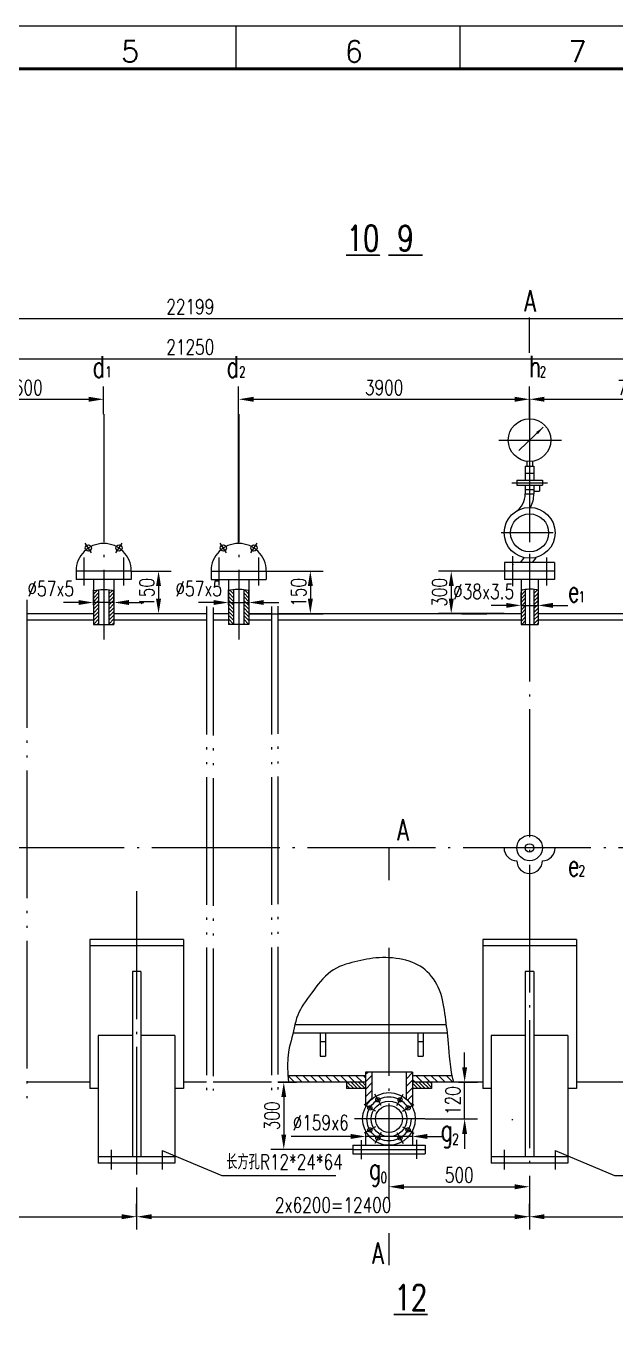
# Model space of a CAD drawing. Extents: x 3651 to 4491, y 6105 to 6699.
# Drawn here: x 3864.6 to 4002.9, y 6390.3 to 6698.9 of the extents above; entities that cross this region are included whole.
import ezdxf
from ezdxf.enums import TextEntityAlignment as Align

# ---------------------------------------------------------------- set-up
doc = ezdxf.new("R2010")
doc.units = 0
doc.header["$MEASUREMENT"] = 0
doc.header["$PDMODE"] = 66
doc.linetypes.add('DASHDOT-M', pattern=[36.5, 30, -3, 0.5, -3])
doc.linetypes.add('DIVIDE-M', pattern=[40, 30, -3, 0.5, -3, 0.5, -3])
doc.layers.get('0').update_dxf_attribs({"linetype": 'CONTINUOUS'})
doc.layers.get('DEFPOINTS').update_dxf_attribs({"linetype": 'CONTINUOUS'})
for name, color, linetype in [('CEN', 1, 'DASHDOT-M'), ('DIM', 5, 'CONTINUOUS'), ('DIV', 6, 'DIVIDE-M'), ('TK', 5, 'CONTINUOUS')]:
    doc.layers.add(name, color=color, linetype=linetype)
doc.styles.add('HZTXT', font='txt', dxfattribs={"width": 0.75, "bigfont": 'HZTXT'})
doc.dimstyles.get("Standard").update_dxf_attribs({"dimtxt": 3.5, "dimasz": 3.5, "dimexe": 3, "dimexo": 0.063, "dimgap": 1, "dimtad": 1, "dimdec": 3, "dimzin": 0, "dimtxsty": 'HZTXT', "dimblk1": 'DOT', "dimblk2": 'DOT', "dimcen": 0.09, "dimclrd": 5, "dimclre": 5, "dimclrt": 1, "dimazin": 3, "dimtfac": 0.857143, "dimtdec": 3, "dimtix": 1, "dimtmove": 0, "dimatfit": 3, "dimtolj": 1, "dimtzin": 0})

# ---------------------------------------------------------------- blocks, each defined once
blk = doc.blocks.new('*D60')
at = {"color": 5, "linetype": 'BYBLOCK'}
for p, q in [((3710.37, 6539.8), (3710.37, 6633.34)), ((4095.78, 6539.8), (4095.78, 6633.34)), ((3713.87, 6630.34), (4092.28, 6630.34))]:
    blk.add_line(p, q, dxfattribs=at)
for points in [[(3713.87, 6630.92), (3713.87, 6629.76), (3710.37, 6630.34)], [(4092.28, 6630.92), (4092.28, 6629.76), (4095.78, 6630.34)]]:
    blk.add_solid(points, dxfattribs=at)
at = {"layer": 'DEFPOINTS', "color": 0, "linetype": 'BYBLOCK'}
for p in [(4095.78, 6630.34), (3710.37, 6539.74), (4095.78, 6539.74)]:
    blk.add_point(p, dxfattribs=at)
at = {"color": 1, "linetype": 'BYBLOCK', "insert": (3903.07, 6633.09), "char_height": 3.5, "attachment_point": 5, "style": 'HZTXT'}
blk.add_mtext('\\A1;22199', dxfattribs=at)
blk = doc.blocks.new('_DOT')
at = {"color": 0, "linetype": 'BYBLOCK'}
blk.add_line((-0.5, 0), (-1, 0), dxfattribs=at)
at = {"color": 0, "linetype": 'BYBLOCK', "const_width": 0.5}
blk.add_lwpolyline([(-0.25, 0, 1), (0.25, 0, 1)], format="xyb", close=True, dxfattribs=at)
blk = doc.blocks.new('*D77')
at = {"color": 5, "linetype": 'BYBLOCK'}
for p, q in [((3976.76, 6571.04), (3961.31, 6571.04)), ((3964.31, 6567.54), (3964.31, 6564.54)), ((3976.76, 6561.04), (3961.31, 6561.04))]:
    blk.add_line(p, q, dxfattribs=at)
for points in [[(3963.73, 6567.54), (3964.9, 6567.54), (3964.31, 6571.04)], [(3963.73, 6564.54), (3964.9, 6564.54), (3964.31, 6561.04)]]:
    blk.add_solid(points, dxfattribs=at)
at = {"layer": 'DEFPOINTS', "color": 0, "linetype": 'BYBLOCK'}
for p in [(3976.82, 6571.04), (3964.31, 6561.04), (3976.82, 6561.04)]:
    blk.add_point(p, dxfattribs=at)
at = {"color": 1, "linetype": 'BYBLOCK', "insert": (3961.56, 6566.04), "char_height": 3.5, "attachment_point": 5, "rotation": 90, "style": 'HZTXT'}
blk.add_mtext('\\A1;300', dxfattribs=at)
blk = doc.blocks.new('*D76')
at = {"color": 5, "linetype": 'BYBLOCK'}
for p, q in [((3980.7, 6563.05), (3980.7, 6565.98)), ((3984.7, 6563.05), (3984.7, 6565.98)), ((3977.2, 6562.98), (3973.7, 6562.98)), ((3980.7, 6562.98), (3984.7, 6562.98)), ((3980.7, 6562.98), (3984.7, 6562.98)), ((3988.2, 6562.98), (3991.7, 6562.98))]:
    blk.add_line(p, q, dxfattribs=at)
for points in [[(3977.2, 6563.57), (3977.2, 6562.4), (3980.7, 6562.98)], [(3988.2, 6563.57), (3988.2, 6562.4), (3984.7, 6562.98)]]:
    blk.add_solid(points, dxfattribs=at)
at = {"layer": 'DEFPOINTS', "color": 0, "linetype": 'BYBLOCK'}
for p in [(3980.7, 6562.98), (3984.7, 6562.98), (3984.7, 6562.98)]:
    blk.add_point(p, dxfattribs=at)
at = {"color": 1, "linetype": 'BYBLOCK', "insert": (3971.9, 6566.23), "char_height": 3.5, "attachment_point": 5, "style": 'HZTXT'}
blk.add_mtext('\\A1;∅38x3.5', dxfattribs=at)
blk = doc.blocks.new('*D38')
at = {"color": 5, "linetype": 'BYBLOCK'}
for p, q in [((3811.06, 6162.04), (3820.39, 6162.04)), ((3817.39, 6158.54), (3817.39, 6155.53)), ((3817.32, 6152.03), (3814.39, 6152.03))]:
    blk.add_line(p, q, dxfattribs=at)
for points in [[(3816.8, 6158.54), (3817.97, 6158.54), (3817.39, 6162.04)], [(3816.8, 6155.53), (3817.97, 6155.53), (3817.39, 6152.03)]]:
    blk.add_solid(points, dxfattribs=at)
at = {"layer": 'DEFPOINTS', "color": 0, "linetype": 'BYBLOCK'}
for p in [(3811, 6162.04), (3817.39, 6152.03), (3817.39, 6152.03)]:
    blk.add_point(p, dxfattribs=at)
at = {"color": 1, "linetype": 'BYBLOCK', "insert": (3814.64, 6157.04), "char_height": 3.5, "attachment_point": 5, "rotation": 90, "style": 'HZTXT'}
blk.add_mtext('\\A1;150', dxfattribs=at)
blk = doc.blocks.new('*D36')
at = {"color": 5, "linetype": 'BYBLOCK'}
for p, q in [((3842.74, 6162.04), (3856.01, 6162.04)), ((3853.01, 6158.54), (3853.01, 6155.53)), ((3838.66, 6152.03), (3856.01, 6152.03))]:
    blk.add_line(p, q, dxfattribs=at)
for points in [[(3852.43, 6158.54), (3853.6, 6158.54), (3853.01, 6162.04)], [(3852.43, 6155.53), (3853.6, 6155.53), (3853.01, 6152.03)]]:
    blk.add_solid(points, dxfattribs=at)
at = {"layer": 'DEFPOINTS', "color": 0, "linetype": 'BYBLOCK'}
for p in [(3842.68, 6162.04), (3838.59, 6152.03), (3853.01, 6152.03)]:
    blk.add_point(p, dxfattribs=at)
at = {"color": 1, "linetype": 'BYBLOCK', "insert": (3850.26, 6157.04), "char_height": 3.5, "attachment_point": 5, "rotation": 90, "style": 'HZTXT'}
blk.add_mtext('\\A1;150', dxfattribs=at)
blk = doc.blocks.new('*D31')
at = {"color": 5, "linetype": 'BYBLOCK'}
for p, q in [((3734.62, 6017.19), (3734.62, 6007.45)), ((3812.25, 6010.52), (3812.25, 6013.45)), ((3738.12, 6010.45), (3808.75, 6010.45))]:
    blk.add_line(p, q, dxfattribs=at)
for points in [[(3738.12, 6011.04), (3738.12, 6009.87), (3734.62, 6010.45)], [(3808.75, 6011.04), (3808.75, 6009.87), (3812.25, 6010.45)]]:
    blk.add_solid(points, dxfattribs=at)
at = {"layer": 'DEFPOINTS', "color": 0, "linetype": 'BYBLOCK'}
for p in [(3734.62, 6017.25), (3812.25, 6010.45), (3812.25, 6010.45)]:
    blk.add_point(p, dxfattribs=at)
at = {"color": 1, "linetype": 'BYBLOCK', "insert": (3773.43, 6013.2), "char_height": 3.5, "attachment_point": 5, "style": 'HZTXT'}
blk.add_mtext('\\A1;6200', dxfattribs=at)
blk = doc.blocks.new('*D47')
at = {"color": 5, "linetype": 'BYBLOCK'}
for p, q in [((3969.46, 6041.97), (3969.46, 6007.45)), ((3904.46, 6010.52), (3904.46, 6013.45)), ((3907.96, 6010.45), (3965.96, 6010.45))]:
    blk.add_line(p, q, dxfattribs=at)
for points in [[(3907.96, 6011.04), (3907.96, 6009.87), (3904.46, 6010.45)], [(3965.96, 6011.04), (3965.96, 6009.87), (3969.46, 6010.45)]]:
    blk.add_solid(points, dxfattribs=at)
at = {"layer": 'DEFPOINTS', "color": 0, "linetype": 'BYBLOCK'}
for p in [(3969.46, 6042.03), (3904.46, 6010.45), (3969.46, 6010.45)]:
    blk.add_point(p, dxfattribs=at)
at = {"color": 1, "linetype": 'BYBLOCK', "insert": (3936.96, 6013.2), "char_height": 3.5, "attachment_point": 5, "style": 'HZTXT'}
blk.add_mtext('\\A1;1200', dxfattribs=at)
blk = doc.blocks.new('*D30')
at = {"color": 5, "linetype": 'BYBLOCK'}
for p, q in [((3812.25, 6017.19), (3812.25, 6007.45)), ((3904.46, 6017.42), (3904.46, 6007.45)), ((3815.75, 6010.45), (3900.96, 6010.45))]:
    blk.add_line(p, q, dxfattribs=at)
for points in [[(3815.75, 6011.04), (3815.75, 6009.87), (3812.25, 6010.45)], [(3900.96, 6011.04), (3900.96, 6009.87), (3904.46, 6010.45)]]:
    blk.add_solid(points, dxfattribs=at)
at = {"layer": 'DEFPOINTS', "color": 0, "linetype": 'BYBLOCK'}
for p in [(3812.25, 6017.25), (3904.46, 6017.49), (3904.46, 6010.45)]:
    blk.add_point(p, dxfattribs=at)
at = {"color": 1, "linetype": 'BYBLOCK', "insert": (3858.36, 6013.2), "char_height": 3.5, "attachment_point": 5, "style": 'HZTXT'}
blk.add_mtext('\\A1;2x6200=12400', dxfattribs=at)
blk = doc.blocks.new('*D65')
at = {"color": 5, "linetype": 'BYBLOCK'}
for p, q in [((3923.68, 6451.04), (3928.01, 6451.04)), ((3925.01, 6447.54), (3925.01, 6438.74)), ((3941.13, 6435.24), (3922.01, 6435.24))]:
    blk.add_line(p, q, dxfattribs=at)
for points in [[(3924.43, 6447.54), (3925.59, 6447.54), (3925.01, 6451.04)], [(3924.43, 6438.74), (3925.59, 6438.74), (3925.01, 6435.24)]]:
    blk.add_solid(points, dxfattribs=at)
at = {"layer": 'DEFPOINTS', "color": 0, "linetype": 'BYBLOCK'}
for p in [(3923.61, 6451.04), (3925.01, 6435.24), (3941.2, 6435.24)]:
    blk.add_point(p, dxfattribs=at)
at = {"color": 1, "linetype": 'BYBLOCK', "insert": (3922.26, 6443.14), "char_height": 3.5, "attachment_point": 5, "rotation": 90, "style": 'HZTXT'}
blk.add_mtext('\\A1;300', dxfattribs=at)
blk = doc.blocks.new('*D28')
at = {"color": 5, "linetype": 'BYBLOCK'}
for p, q in [((3871.46, 6022.09), (3871.46, 6014.49)), ((3904.46, 6019.8), (3904.46, 6014.49)), ((3874.96, 6017.49), (3900.96, 6017.49))]:
    blk.add_line(p, q, dxfattribs=at)
for points in [[(3874.96, 6018.07), (3874.96, 6016.9), (3871.46, 6017.49)], [(3900.96, 6018.07), (3900.96, 6016.9), (3904.46, 6017.49)]]:
    blk.add_solid(points, dxfattribs=at)
at = {"layer": 'DEFPOINTS', "color": 0, "linetype": 'BYBLOCK'}
for p in [(3871.46, 6022.15), (3904.46, 6019.86), (3904.46, 6017.49)]:
    blk.add_point(p, dxfattribs=at)
at = {"color": 1, "linetype": 'BYBLOCK', "insert": (3887.96, 6020.24), "char_height": 3.5, "attachment_point": 5, "style": 'HZTXT'}
blk.add_mtext('\\A1;500', dxfattribs=at)
blk = doc.blocks.new('*D48')
at = {"color": 5, "linetype": 'BYBLOCK'}
for p, q in [((3889.22, 6045.53), (3889.22, 6049.03)), ((3887.76, 6042.03), (3892.22, 6042.03)), ((3889.22, 6033.41), (3889.22, 6042.03)), ((3879.94, 6033.41), (3892.22, 6033.41)), ((3889.22, 6029.91), (3889.22, 6026.41))]:
    blk.add_line(p, q, dxfattribs=at)
for points in [[(3888.64, 6045.53), (3889.8, 6045.53), (3889.22, 6042.03)], [(3888.64, 6029.91), (3889.8, 6029.91), (3889.22, 6033.41)]]:
    blk.add_solid(points, dxfattribs=at)
at = {"layer": 'DEFPOINTS', "color": 0, "linetype": 'BYBLOCK'}
for p in [(3887.7, 6042.03), (3889.22, 6042.03), (3879.88, 6033.41)]:
    blk.add_point(p, dxfattribs=at)
at = {"color": 1, "linetype": 'BYBLOCK', "insert": (3886.47, 6037.72), "char_height": 3.5, "attachment_point": 5, "rotation": 90, "style": 'HZTXT'}
blk.add_mtext('\\A1;120', dxfattribs=at)
blk = doc.blocks.new('*D59')
at = {"color": 5, "linetype": 'BYBLOCK'}
for p, q in [((3749.95, 6566.1), (3749.95, 6623.89)), ((4056.2, 6564.21), (4056.2, 6623.89)), ((3753.45, 6620.89), (4052.7, 6620.89))]:
    blk.add_line(p, q, dxfattribs=at)
for points in [[(3753.45, 6621.47), (3753.45, 6620.3), (3749.95, 6620.89)], [(4052.7, 6621.47), (4052.7, 6620.3), (4056.2, 6620.89)]]:
    blk.add_solid(points, dxfattribs=at)
at = {"layer": 'DEFPOINTS', "color": 0, "linetype": 'BYBLOCK'}
for p in [(4056.2, 6620.89), (3749.95, 6566.04), (4056.2, 6564.15)]:
    blk.add_point(p, dxfattribs=at)
at = {"color": 1, "linetype": 'BYBLOCK', "insert": (3903.07, 6623.64), "char_height": 3.5, "attachment_point": 5, "style": 'HZTXT'}
blk.add_mtext('\\A1;21250', dxfattribs=at)
blk = doc.blocks.new('*D53')
at = {"color": 5, "linetype": 'BYBLOCK'}
for p, q in [((3904.46, 6202.44), (3904.46, 6205.37)), ((3952.46, 6198.9), (3952.46, 6205.37)), ((3907.96, 6202.37), (3948.96, 6202.37))]:
    blk.add_line(p, q, dxfattribs=at)
for points in [[(3907.96, 6202.96), (3907.96, 6201.79), (3904.46, 6202.37)], [(3948.96, 6202.96), (3948.96, 6201.79), (3952.46, 6202.37)]]:
    blk.add_solid(points, dxfattribs=at)
at = {"layer": 'DEFPOINTS', "color": 0, "linetype": 'BYBLOCK'}
for p in [(3904.46, 6202.37), (3952.46, 6202.37), (3952.46, 6198.84)]:
    blk.add_point(p, dxfattribs=at)
at = {"color": 1, "linetype": 'BYBLOCK', "insert": (3928.46, 6205.12), "char_height": 3.5, "attachment_point": 5, "style": 'HZTXT'}
blk.add_mtext('\\A1;750', dxfattribs=at)
blk = doc.blocks.new('*D29')
at = {"color": 5, "linetype": 'BYBLOCK'}
for p, q in [((3836.19, 6168.58), (3836.19, 6205.37)), ((3904.46, 6197.83), (3904.46, 6205.37)), ((3839.69, 6202.37), (3900.96, 6202.37))]:
    blk.add_line(p, q, dxfattribs=at)
for points in [[(3839.69, 6202.96), (3839.69, 6201.79), (3836.19, 6202.37)], [(3900.96, 6202.96), (3900.96, 6201.79), (3904.46, 6202.37)]]:
    blk.add_solid(points, dxfattribs=at)
at = {"layer": 'DEFPOINTS', "color": 0, "linetype": 'BYBLOCK'}
for p in [(3904.46, 6202.37), (3904.46, 6197.77), (3836.19, 6168.52)]:
    blk.add_point(p, dxfattribs=at)
at = {"color": 1, "linetype": 'BYBLOCK', "insert": (3870.33, 6205.12), "char_height": 3.5, "attachment_point": 5, "style": 'HZTXT'}
blk.add_mtext('\\A1;3900', dxfattribs=at)
blk = doc.blocks.new('*D35')
at = {"color": 5, "linetype": 'BYBLOCK'}
for p, q in [((3912.03, 6591.27), (3912.03, 6594.85)), ((3916.83, 6591.27), (3916.83, 6594.85)), ((3908.53, 6591.85), (3905.03, 6591.85)), ((3912.03, 6591.85), (3916.83, 6591.85)), ((3912.03, 6591.85), (3916.83, 6591.85)), ((3920.33, 6591.85), (3923.83, 6591.85))]:
    blk.add_line(p, q, dxfattribs=at)
for points in [[(3908.53, 6592.43), (3908.53, 6591.27), (3912.03, 6591.85)], [(3920.33, 6592.43), (3920.33, 6591.27), (3916.83, 6591.85)]]:
    blk.add_solid(points, dxfattribs=at)
at = {"layer": 'DEFPOINTS', "color": 0, "linetype": 'BYBLOCK'}
for p in [(3916.83, 6591.85), (3912.03, 6591.2), (3916.83, 6591.2)]:
    blk.add_point(p, dxfattribs=at)
at = {"color": 1, "linetype": 'BYBLOCK', "insert": (3905.05, 6595.1), "char_height": 3.5, "attachment_point": 5, "style": 'HZTXT'}
blk.add_mtext('\\A1;∅57x5', dxfattribs=at)
blk = doc.blocks.new('*D70')
at = {"color": 5, "linetype": 'BYBLOCK'}
for p, q in [((3880.35, 6563.07), (3880.35, 6566.66)), ((3885.15, 6563.07), (3885.15, 6566.66)), ((3876.85, 6563.66), (3873.35, 6563.66)), ((3885.15, 6563.66), (3880.35, 6563.66)), ((3885.15, 6563.66), (3880.35, 6563.66)), ((3888.65, 6563.66), (3892.15, 6563.66))]:
    blk.add_line(p, q, dxfattribs=at)
for points in [[(3876.85, 6564.24), (3876.85, 6563.08), (3880.35, 6563.66)], [(3888.65, 6564.24), (3888.65, 6563.08), (3885.15, 6563.66)]]:
    blk.add_solid(points, dxfattribs=at)
at = {"layer": 'DEFPOINTS', "color": 0, "linetype": 'BYBLOCK'}
for p in [(3880.35, 6563.66), (3880.35, 6563.01), (3885.15, 6563.01)]:
    blk.add_point(p, dxfattribs=at)
at = {"color": 1, "linetype": 'BYBLOCK', "insert": (3870.32, 6566.91), "char_height": 3.5, "attachment_point": 5, "style": 'HZTXT'}
blk.add_mtext('\\A1;∅57x5', dxfattribs=at)
blk = doc.blocks.new('*D44')
at = {"color": 5, "linetype": 'BYBLOCK'}
for p, q in [((3766.89, 6202.44), (3766.89, 6205.37)), ((3804.51, 6198.9), (3804.51, 6205.37)), ((3770.39, 6202.37), (3801.01, 6202.37))]:
    blk.add_line(p, q, dxfattribs=at)
for points in [[(3770.39, 6202.96), (3770.39, 6201.79), (3766.89, 6202.37)], [(3801.01, 6202.96), (3801.01, 6201.79), (3804.51, 6202.37)]]:
    blk.add_solid(points, dxfattribs=at)
at = {"layer": 'DEFPOINTS', "color": 0, "linetype": 'BYBLOCK'}
for p in [(3766.89, 6202.37), (3804.51, 6202.37), (3804.51, 6198.84)]:
    blk.add_point(p, dxfattribs=at)
at = {"color": 1, "linetype": 'BYBLOCK', "insert": (3785.7, 6205.12), "char_height": 3.5, "attachment_point": 5, "style": 'HZTXT'}
blk.add_mtext('\\A1;3600', dxfattribs=at)

msp = doc.modelspace()

# ---------------------------------------------------------------- hatches: boundary and pattern name
at = {"layer": 'DIM'}
h = msp.add_hatch(dxfattribs=at)
h.set_pattern_fill('ANSI31', color=256, scale=5, style=0)
h.set_pattern_definition([(45, (-365.81254, -4.28885), (-0.44194174, 0.44194174), [])])
h.paths.add_polyline_path([(3883.9469, 6558.4915), (3885.1469, 6558.4915), (3885.1469, 6566.4032), (3884.6884, 6566.5255), (3884.0905, 6566.6435), (3883.9469, 6566.6611)])
h.paths.add_polyline_path([(3880.3469, 6558.4915), (3881.5469, 6558.4915), (3881.5469, 6566.6359), (3881.53, 6566.634), (3880.9966, 6566.5563), (3880.4347, 6566.4502), (3880.3469, 6566.4295)])
h = msp.add_hatch(dxfattribs=at)
h.set_pattern_fill('ANSI31', color=256, scale=5, style=0)
h.set_pattern_definition([(135, (8162.98555, -4.28885), (0.44194174, 0.44194174), [])])
h.paths.add_polyline_path([(3913.2261, 6566.6611), (3913.0825, 6566.6435), (3912.4846, 6566.5255), (3912.0261, 6566.4032), (3912.0261, 6558.4915), (3913.2261, 6558.4915)])
h.paths.add_polyline_path([(3916.8261, 6566.4295), (3916.7383, 6566.4502), (3916.1764, 6566.5563), (3915.643, 6566.634), (3915.6261, 6566.6359), (3915.6261, 6558.4915), (3916.8261, 6558.4915)])
h = msp.add_hatch(dxfattribs=at)
h.set_pattern_fill('ANSI31', color=256, scale=5, style=0)
h.set_pattern_definition([(45, (-358.07917, -4.28885), (-0.44194174, 0.44194174), [])])
h.paths.add_polyline_path([(3984.6954, 6566.587), (3984.3134, 6566.689), (3983.8151, 6566.7873), (3983.6954, 6566.8019), (3983.6954, 6558.4915), (3984.6954, 6558.4915)])
h.paths.add_polyline_path([(3981.6954, 6566.7809), (3981.6813, 6566.7794), (3981.2368, 6566.7146), (3980.7686, 6566.6262), (3980.6954, 6566.6089), (3980.6954, 6558.4915), (3981.6954, 6558.4915)])
h = msp.add_hatch(dxfattribs=at)
h.set_pattern_fill('ANSI31', color=256, scale=10, style=0)
h.set_pattern_definition([(45, (-358.0792, -4.2889), (-0.88388348, 0.88388348), [])])
h.paths.add_polyline_path([(3945.6954, 6453.4141), (3944.1954, 6453.4141), (3944.1954, 6445.5895), (3944.3455, 6445.5029, -0.08593468), (3945.6954, 6447.1218)])
h.paths.add_polyline_path([(3955.1954, 6453.4141), (3953.6954, 6453.4141), (3953.6954, 6447.1218, -0.08593468), (3955.0454, 6445.5029), (3955.1954, 6445.5895)])
h = msp.add_hatch(dxfattribs=at)
h.set_pattern_fill('ANSI31', color=256, scale=10, angle=90, style=0)
h.set_pattern_definition([(135, (-358.0792, -4.2889), (-0.88388348, -0.88388348), [])])
h.paths.add_polyline_path([(3944.1954, 6451.0366), (3944.1954, 6452.5366), (3926.0027, 6452.5366), (3926.1136, 6451.0366)])
h.paths.add_polyline_path([(3955.1954, 6452.5366), (3955.1954, 6451.0366), (3964.8846, 6451.0366), (3964.6831, 6451.8594), (3964.5487, 6452.5366)])
h = msp.add_hatch(dxfattribs=at)
h.set_pattern_fill('ANSI31', color=256, scale=5, angle=90, style=0)
h.set_pattern_definition([(135, (-358.07917, -4.28885), (-0.44194174, -0.44194174), [])])
h.paths.add_polyline_path([(3959.6954, 6449.5366), (3959.6954, 6451.0366), (3955.1954, 6451.0366), (3955.1954, 6449.5366)])
h.paths.add_polyline_path([(3944.1954, 6449.5366), (3944.1954, 6451.0366), (3939.6954, 6451.0366), (3939.6954, 6449.5366)])

# ---------------------------------------------------------------- linework, layer by layer
for p, q in [((3982.6954, 6622.2622), (3982.6954, 6630.5968)), ((3981.6954, 6595.6984), (3983.6954, 6595.6984)), ((3981.6954, 6595.6984), (3981.6954, 6592.3567)), ((3982.024, 6596.816), (3982.024, 6595.6984)), ((3983.3669, 6596.816), (3983.3669, 6595.6984)), ((3983.6954, 6595.6984), (3983.6954, 6592.3567)), ((3979.6954, 6592.3567), (3979.6954, 6591.1848)), ((3979.6954, 6592.3567), (3985.6954, 6592.3567)), ((3981.6954, 6594.0424), (3983.6954, 6594.0424)), ((3985.6954, 6592.3567), (3985.6954, 6591.1848)), ((3979.6954, 6591.1848), (3985.6954, 6591.1848)), ((3981.6954, 6591.1848), (3981.6954, 6589.1848)), ((3981.6954, 6590.1848), (3983.6954, 6590.1848)), ((3981.6954, 6589.1848), (3983.6954, 6589.1848)), ((3983.6954, 6591.1848), (3983.6954, 6589.1848)), ((3983.6954, 6589.7989), (3985.0053, 6589.7989)), ((3985.0053, 6591.1848), (3985.0053, 6589.7989)), ((3980.5767, 6573.0415), (3981.4004, 6574.1837)), ((3983.3996, 6573.0415), (3984.2233, 6574.1837)), ((3876.2638, 6571.0415), (3876.2638, 6569.0415)), ((3889.2301, 6571.0415), (3876.2638, 6571.0415)), ((3889.2301, 6571.0415), (3889.2301, 6569.0415)), ((3907.9429, 6571.0415), (3907.9429, 6569.0415)), ((3907.9429, 6571.0415), (3920.9092, 6571.0415)), ((3920.9092, 6571.0415), (3920.9092, 6569.0415)), ((3988.5704, 6573.0415), (3976.8204, 6573.0415)), ((3976.8204, 6573.0415), (3976.8204, 6569.0415)), ((3988.5704, 6571.0415), (3976.8204, 6571.0415)), ((3988.5704, 6573.0415), (3988.5704, 6569.0415)), ((3889.2301, 6569.0415), (3876.2638, 6569.0415)), ((3880.3469, 6569.0415), (3880.3469, 6558.4915)), ((3885.1469, 6569.0415), (3885.1469, 6558.4915)), ((3907.9429, 6569.0415), (3920.9092, 6569.0415)), ((3912.0261, 6569.0415), (3912.0261, 6558.4915)), ((3916.8261, 6569.0415), (3916.8261, 6558.4915)), ((3988.5704, 6569.0415), (3976.8204, 6569.0415)), ((3980.6954, 6569.0415), (3980.6954, 6558.4915)), ((3984.6954, 6569.0415), (3984.6954, 6558.4915)), ((3881.5469, 6566.6359), (3881.5469, 6558.4915)), ((3883.9469, 6566.6611), (3883.9469, 6558.4915)), ((3913.2261, 6566.6611), (3913.2261, 6558.4915)), ((3915.6261, 6566.6359), (3915.6261, 6558.4915)), ((3981.6954, 6566.7809), (3981.6954, 6558.4915)), ((3983.6954, 6566.8019), (3983.6954, 6558.4915)), ((3880.3469, 6561.0366), (3864.6804, 6561.0366)), ((3906.9125, 6561.0366), (3885.1469, 6561.0366)), ((3912.0261, 6561.0366), (3908.4125, 6561.0366)), ((3922.1148, 6561.0366), (3916.8261, 6561.0366)), ((3966.8204, 6561.0366), (3923.6148, 6561.0366)), ((3966.8204, 6561.0366), (3972.6954, 6561.0366)), ((3980.6954, 6561.0366), (3972.6954, 6561.0366)), ((4028.2954, 6561.0366), (3984.6954, 6561.0366)), ((3880.3469, 6559.5366), (3864.6804, 6559.5366)), ((3880.3469, 6558.4915), (3885.1469, 6558.4915)), ((3906.9125, 6559.5366), (3885.1469, 6559.5366)), ((3912.0261, 6559.5366), (3908.4125, 6559.5366)), ((3916.8261, 6558.4915), (3912.0261, 6558.4915)), ((3922.1148, 6559.5366), (3916.8261, 6559.5366)), ((3980.6954, 6559.5366), (3923.6148, 6559.5366)), ((3980.6954, 6558.4915), (3984.6954, 6558.4915)), ((4028.2954, 6559.5366), (3984.6954, 6559.5366)), ((3982.6954, 6517.876), (3982.6954, 6509.0366)), ((3956.9268, 6506.0366), (3949.6954, 6506.0366)), ((3949.6954, 6506.0366), (3949.6954, 6498.4675)), ((3976.6954, 6506.0366), (3967.8209, 6506.0366)), ((3879.4803, 6484.5366), (3879.4803, 6449.5366)), ((3901.4803, 6484.5366), (3879.4803, 6484.5366)), ((3901.4803, 6484.5366), (3901.4803, 6449.5366)), ((3971.6954, 6484.5366), (3971.6954, 6449.5366)), ((3993.6954, 6484.5366), (3971.6954, 6484.5366)), ((3993.6954, 6484.5366), (3993.6954, 6449.5366)), ((3901.4803, 6483.0366), (3879.4803, 6483.0366)), ((3993.6954, 6483.0366), (3971.6954, 6483.0366)), ((3889.4803, 6477.0366), (3889.4803, 6433.5366)), ((3891.4803, 6477.0366), (3889.4803, 6477.0366)), ((3891.4803, 6477.0366), (3891.4803, 6433.5366)), ((3981.6954, 6477.0366), (3981.6954, 6433.5366)), ((3983.6954, 6477.0366), (3981.6954, 6477.0366)), ((3983.6954, 6477.0366), (3983.6954, 6433.5366)), ((3963.4207, 6462.5366), (3927.1557, 6462.5366)), ((3963.1693, 6464.5366), (3927.6048, 6464.5366)), ((3933.5753, 6462.5366), (3933.5753, 6457.1682)), ((3934.7753, 6462.5366), (3934.7753, 6457.1682)), ((3956.4831, 6462.5366), (3956.4831, 6457.1682)), ((3957.6831, 6462.5366), (3957.6831, 6457.1682)), ((3881.4803, 6462.0366), (3881.4803, 6432.0366)), ((3889.4803, 6462.0366), (3881.4803, 6462.0366)), ((3899.4803, 6462.0366), (3891.4803, 6462.0366)), ((3899.4803, 6462.0366), (3899.4803, 6432.0366)), ((3934.7753, 6460.5136), (3933.5753, 6460.5136)), ((3957.6831, 6460.5136), (3956.4831, 6460.5136)), ((3973.6954, 6462.0366), (3973.6954, 6432.0366)), ((3981.6954, 6462.0366), (3973.6954, 6462.0366)), ((3991.6954, 6462.0366), (3983.6954, 6462.0366)), ((3991.6954, 6462.0366), (3991.6954, 6432.0366)), ((3933.5753, 6457.1682), (3934.7753, 6457.1682)), ((3956.4831, 6457.1682), (3957.6831, 6457.1682)), ((3955.1954, 6453.4141), (3944.1954, 6453.4141)), ((3944.1954, 6453.4141), (3944.1954, 6445.227)), ((3945.6954, 6453.4141), (3945.6954, 6447.1218)), ((3953.6954, 6453.4141), (3953.6954, 6447.1218)), ((3955.1954, 6453.4141), (3955.1954, 6445.227)), ((3879.4803, 6451.0366), (3864.6804, 6451.0366)), ((3906.9125, 6451.0366), (3901.4803, 6451.0366)), ((3922.1148, 6451.0366), (3908.4125, 6451.0366)), ((3944.1954, 6451.0366), (3923.6148, 6451.0366)), ((3944.1954, 6452.5366), (3926.0027, 6452.5366)), ((3939.6954, 6451.0366), (3939.6954, 6449.5366)), ((3964.5487, 6452.5366), (3955.1954, 6452.5366)), ((3971.6954, 6451.0366), (3955.1954, 6451.0366)), ((3959.6954, 6451.0366), (3959.6954, 6449.5366)), ((4048.6958, 6451.0366), (3993.6954, 6451.0366)), ((3881.4803, 6449.5366), (3879.4803, 6449.5366)), ((3901.4803, 6449.5366), (3899.4803, 6449.5366)), ((3944.1954, 6449.5366), (3939.6954, 6449.5366)), ((3959.6954, 6449.5366), (3955.1954, 6449.5366)), ((3973.6954, 6449.5366), (3971.6954, 6449.5366)), ((3993.6954, 6449.5366), (3991.6954, 6449.5366)), ((3944.1954, 6439.6012), (3944.1954, 6436.2365)), ((3955.1954, 6439.6012), (3955.1954, 6436.2365)), ((3941.1954, 6436.2365), (3958.1954, 6436.2365)), ((3941.1954, 6436.2365), (3941.1954, 6434.2365)), ((3941.1954, 6435.2365), (3958.1954, 6435.2365)), ((3958.1954, 6436.2365), (3958.1954, 6434.2365)), ((3899.4803, 6433.5366), (3881.4803, 6433.5366)), ((3899.4803, 6432.0366), (3881.4803, 6432.0366)), ((3941.1954, 6434.2365), (3958.1954, 6434.2365)), ((3991.6954, 6433.5366), (3973.6954, 6433.5366)), ((3991.6954, 6432.0366), (3973.6954, 6432.0366)), ((3949.6954, 6415.6183), (3949.6954, 6408.0491))]:
    msp.add_line(p, q)
for centre, radius in [((3982.6954, 6601.7707), 5), ((3982.6954, 6580.0067), 5.9652), ((3982.6954, 6580.0067), 4.4652), ((3879.1517, 6576.4364), 0.7277), ((3886.3421, 6576.4364), 0.7277), ((3910.8309, 6576.4364), 0.7277), ((3918.0213, 6576.4364), 0.7277), ((3982.6954, 6506.0366), 3), ((3982.6954, 6506.0366), 1), ((3949.6954, 6442.4141), 6.1776), ((3947.1066, 6446.898), 0.5), ((3952.2842, 6446.898), 0.5), ((3945.2115, 6445.0029), 0.5), ((3949.6954, 6442.4141), 4.1776), ((3949.6954, 6442.4141), 3.1776), ((3954.1794, 6445.0029), 0.5), ((3945.2115, 6439.8253), 0.5), ((3947.1066, 6437.9302), 0.5), ((3952.2842, 6437.9302), 0.5), ((3954.1794, 6439.8253), 0.5)]:
    msp.add_circle(centre, radius)
for centre, radius, start, end in [((3976.6954, 6589.1848), 5, 303.173988, 0), ((3976.6954, 6589.1848), 7, 332.642778, 0), ((3979.6954, 6506.0366), 3, 180, 270), ((3985.6954, 6506.0366), 3, 270, 0), ((3982.6954, 6503.0366), 3, 180, 0)]:
    msp.add_arc(centre, radius, start, end)
at = {"layer": 'CEN'}
for p, q in [((3982.6954, 6611.5895), (3982.6954, 6425.7557)), ((3882.7469, 6607.8416), (3882.7469, 6554.9914)), ((3914.4261, 6607.8416), (3914.4261, 6554.9914)), ((3982.6954, 6607.8416), (3982.6954, 6554.9914)), ((3975.4968, 6601.7707), (3990.2223, 6601.7707)), ((3978.4902, 6591.7707), (3986.8912, 6591.7707)), ((3988.2285, 6580.0067), (3976.0523, 6580.0067)), ((3879.914, 6575.2926), (3878.4033, 6577.5595)), ((3885.5799, 6575.2926), (3887.0906, 6577.5595)), ((3911.5931, 6575.2926), (3910.0824, 6577.5595)), ((3917.2591, 6575.2926), (3918.7697, 6577.5595)), ((3878.0628, 6574.256), (3878.0628, 6567.637)), ((3887.4311, 6574.256), (3887.4311, 6567.637)), ((3909.7419, 6574.256), (3909.7419, 6567.637)), ((3919.1102, 6574.256), (3919.1102, 6567.637)), ((3978.6954, 6574.5593), (3978.6954, 6567.5262)), ((3986.6954, 6574.256), (3986.6954, 6567.637)), ((4106.5826, 6506.0366), (3694.197, 6506.0366)), ((3890.4803, 6495.8534), (3890.4803, 6426.2556)), ((3949.6954, 6482.5469), (3949.6954, 6431.1522)), ((3947.8646, 6445.5851), (3946.3574, 6448.1957)), ((3951.5262, 6445.5851), (3953.0334, 6448.1957)), ((3946.5052, 6444.256), (3943.8841, 6445.7693)), ((3952.8857, 6444.256), (3955.5068, 6445.7693)), ((3958.1093, 6442.4141), (3941.6165, 6442.4141)), ((3946.5052, 6440.5722), (3943.8841, 6439.0589)), ((3952.8857, 6440.5722), (3955.5068, 6439.0589)), ((3943.1954, 6437.4302), (3943.1954, 6432.9873)), ((3947.8646, 6439.2431), (3946.3574, 6436.6325)), ((3951.5262, 6439.2431), (3953.0334, 6436.6325)), ((3956.1954, 6437.5268), (3956.1954, 6433.0839)), ((3884.4803, 6435.1363), (3884.4803, 6430.5301)), ((3896.4803, 6435.0101), (3896.4803, 6430.5301)), ((3976.6954, 6435.1363), (3976.6954, 6430.5301)), ((3988.6954, 6435.0101), (3988.6954, 6430.5301))]:
    msp.add_line(p, q, dxfattribs=at)
msp.add_circle((3949.6954, 6442.4141), 5.1776, dxfattribs=at)
for centre, start in [((3882.7469, 6571.0415), 360), ((3914.4261, 6571.0415), 0)]:
    msp.add_arc(centre, 6.4831, start, 180, dxfattribs=at)
at = {"layer": 'DEFPOINTS', "color": 0, "linetype": 'BYBLOCK'}
for p in [(3944.1954, 6439.5085), (3944.1954, 6437.7979), (3955.1954, 6437.7979)]:
    msp.add_point(p, dxfattribs=at)
at = {"layer": 'DIM', "color": 5, "linetype": 'BYBLOCK'}
for p, q in [((3940.6954, 6438.3032), (3926.7232, 6438.3032)), ((3955.1954, 6438.3032), (3944.1954, 6438.3032)), ((3958.6954, 6438.3032), (3962.1954, 6438.3032))]:
    msp.add_line(p, q, dxfattribs=at)
at = {"layer": 'DIM'}
for p, q in [((3896.4803, 6435.0101), (3910.4407, 6429.1547)), ((3988.6954, 6435.0101), (4002.6558, 6429.1547)), ((3910.4407, 6429.1547), (3937.1952, 6429.1547)), ((4002.6558, 6429.1547), (4029.4103, 6429.1547))]:
    msp.add_line(p, q, dxfattribs=at)
for points in [[(3949.5795, 6645.1924, 0, 0, 0), (3948.5795, 6643.4603, 0, 0, 0), (3947.5795, 6645.1924, 0.4, 0.4, 0), (3939.5795, 6645.1924, 0.4, 0.4, 0)], [(3978.8511, 6572.3955, 0, 0.3, 0), (3978.8316, 6572.4596, 0.3, 0.37, 0), (3978.8122, 6572.5237, 0.37, 0.4, 0), (3978.7928, 6572.5878, 0.4, 0.37, 0), (3978.7733, 6572.652, 0.37, 0.3, 0), (3978.7539, 6572.7161, 0.3, 0, 0), (3978.7345, 6572.7802, 0, 0, 0), (3957.5795, 6645.1924, 0, 0, 0)], [(3978.7311, 6442.4365, 0, 0.3, 0), (3978.7044, 6442.375, 0.3, 0.37, 0), (3978.6778, 6442.3135, 0.37, 0.4, 0), (3978.6511, 6442.2521, 0.4, 0.37, 0), (3978.6244, 6442.1906, 0.37, 0.3, 0), (3978.5978, 6442.1291, 0.3, 0, 0), (3978.5711, 6442.0677, 0, 0, 0), (3958.8039, 6396.4851, 0, 0, 0)]]:
    msp.add_lwpolyline(points, format="xyseb", dxfattribs=at)
at = {"layer": 'DIM', "const_width": 0.4}
for points in [[(3949.5795, 6645.1924), (3957.5795, 6645.1924)], [(3950.8039, 6396.4851), (3958.8039, 6396.4851)]]:
    msp.add_lwpolyline(points, dxfattribs=at)
at = {"layer": 'DIM'}
for points in [[(3880.3469, 6566.4295), (3880.4347, 6566.4502), (3880.9966, 6566.5563), (3881.53, 6566.634), (3882.0406, 6566.689), (3882.536, 6566.7246), (3883.0314, 6566.7345), (3883.5439, 6566.7103), (3884.0905, 6566.6435), (3884.6884, 6566.5255), (3885.1469, 6566.4032)], [(3916.8261, 6566.4295), (3916.7383, 6566.4502), (3916.1764, 6566.5563), (3915.643, 6566.634), (3915.1324, 6566.689), (3914.637, 6566.7246), (3914.1416, 6566.7345), (3913.6291, 6566.7103), (3913.0825, 6566.6435), (3912.4846, 6566.5255), (3912.0261, 6566.4032)], [(3980.6954, 6566.6089), (3980.7686, 6566.6262), (3981.2368, 6566.7146), (3981.6813, 6566.7794), (3982.1068, 6566.8252), (3982.5196, 6566.8548), (3982.9325, 6566.8631), (3983.3595, 6566.843), (3983.8151, 6566.7873), (3984.3134, 6566.689), (3984.6954, 6566.587)], [(3964.8846, 6451.0366), (3964.6831, 6451.8594), (3964.4012, 6453.2795), (3964.1905, 6454.6166), (3964.0357, 6455.8722), (3963.9218, 6457.0479), (3963.8334, 6458.1451), (3963.7554, 6459.1655), (3963.6752, 6460.1122), (3963.5907, 6460.9953), (3963.5025, 6461.8268), (3963.4113, 6462.6185), (3963.3176, 6463.3822), (3963.2222, 6464.1298), (3963.1255, 6464.8732), (3963.0282, 6465.6241), (3962.93, 6466.3917), (3962.8269, 6467.1735), (3962.7141, 6467.9645), (3962.5867, 6468.7594), (3962.4398, 6469.5531), (3962.2685, 6470.3404), (3962.068, 6471.1162), (3961.8335, 6471.8752), (3961.561, 6472.6128), (3961.2511, 6473.3261), (3960.9053, 6474.0127), (3960.5251, 6474.6701), (3960.112, 6475.2958), (3959.6676, 6475.8875), (3959.1933, 6476.4428), (3958.6908, 6476.9591), (3958.1611, 6477.4347), (3957.6044, 6477.8698), (3957.0203, 6478.2654), (3956.4084, 6478.6224), (3955.7686, 6478.9417), (3955.1005, 6479.2243), (3954.4037, 6479.4709), (3953.6781, 6479.6826), (3952.9243, 6479.8603), (3952.1481, 6480.0052), (3951.356, 6480.1185), (3950.5549, 6480.2014), (3949.7512, 6480.2551), (3948.9519, 6480.2808), (3948.1635, 6480.2798), (3947.3927, 6480.2533), (3946.6444, 6480.2025), (3945.9159, 6480.1293), (3945.2026, 6480.0353), (3944.5, 6479.9226), (3943.8035, 6479.7928), (3943.1084, 6479.6478), (3942.4104, 6479.4894), (3941.7047, 6479.3195), (3940.9884, 6479.1384), (3940.2648, 6478.9406), (3939.5388, 6478.719), (3938.8152, 6478.4668), (3938.099, 6478.1768), (3937.3949, 6477.8422), (3936.7078, 6477.4559), (3936.0427, 6477.011), (3935.4032, 6476.5033), (3934.7887, 6475.9402), (3934.1973, 6475.3322), (3933.6272, 6474.6895), (3933.0766, 6474.0225), (3932.5437, 6473.3415), (3932.0266, 6472.6569), (3931.5234, 6471.979), (3931.0335, 6471.3155), (3930.5596, 6470.6642), (3930.1059, 6470.0202), (3929.6761, 6469.3787), (3929.2744, 6468.7347), (3928.9047, 6468.0834), (3928.5708, 6467.4199), (3928.2769, 6466.7395), (3928.0246, 6466.0384), (3927.8071, 6465.3185), (3927.6156, 6464.5828), (3927.4409, 6463.8344), (3927.2741, 6463.0762), (3927.1063, 6462.3113), (3926.9284, 6461.5428), (3926.7315, 6460.7737), (3926.5128, 6459.9906), (3926.2942, 6459.1148), (3926.104, 6458.0512), (3925.9702, 6456.7046), (3925.921, 6454.9799), (3925.9846, 6452.7818), (3926.1136, 6451.0366)]]:
    msp.add_lwpolyline(points, dxfattribs=at)
at = {"layer": 'DIM', "color": 5, "linetype": 'BYBLOCK'}
for points in [[(3940.6954, 6438.8865), (3940.6954, 6437.7199), (3944.1954, 6438.3032)], [(3958.6954, 6438.8865), (3958.6954, 6437.7199), (3955.1954, 6438.3032)]]:
    msp.add_solid(points, dxfattribs=at)
at = {"layer": 'DIV'}
for p, q in [((3864.6804, 6564.2522), (3864.6804, 6446.5783)), ((3906.9125, 6562.6848), (3906.9125, 6449.1945)), ((3908.4125, 6562.4531), (3908.4125, 6449.0877)), ((3922.1148, 6562.6848), (3922.1148, 6449.0344)), ((3923.6148, 6562.8392), (3923.6148, 6449.0877))]:
    msp.add_line(p, q, dxfattribs=at)
at = {"layer": 'TK'}
for p, q in [((3913.868, 6688.9431), (3913.868, 6698.9431)), ((3966.368, 6688.9431), (3966.368, 6698.9431))]:
    msp.add_line(p, q, dxfattribs=at)
at = {"layer": 'TK', "color": 5}
msp.add_lwpolyline([(4491.368, 6698.9431), (3651.368, 6698.9431), (3651.368, 6104.9431), (4491.368, 6104.9431)], close=True, dxfattribs=at)
at = {"layer": 'TK', "color": 7, "const_width": 0.7}
msp.add_lwpolyline([(4481.368, 6114.9431), (4481.368, 6688.9431), (3676.368, 6688.9431), (3676.368, 6114.9431)], close=True, dxfattribs=at)

# ---------------------------------------------------------------- texts
at = {"layer": 'DIM', "style": 'HZTXT', "width": 0.75}
for s, p in [('10', (3943.5795, 6646.1924)), ('9', (3953.5795, 6646.1924)), ('12', (3954.8039, 6397.4851))]:
    msp.add_text(s, height=6, dxfattribs=at).set_placement(p, align=Align.CENTER)
at = {"layer": 'DIM', "style": 'HZTXT'}
for s, height, width, p in [('A', 5, 0.7, (3981.4674, 6631.989)), ('d', 5, 0.7, (3880.1567, 6616.4976)), ('d', 5, 0.7, (3911.5578, 6616.4976)), ('h', 5, 0.7, (3982.5503, 6616.5916)), ('1', 2.5, 0.7, (3883.1438, 6616.5916)), ('2', 2.5, 0.7, (3914.5449, 6616.5916)), ('2', 2.5, 0.7, (3985.0935, 6616.5916)), ('e', 5, 0.7, (3991.6723, 6563.7726)), ('1', 2.5, 0.7, (3994.2155, 6563.7726)), ('A', 5, 0.7, (3951.6268, 6507.7822)), ('e', 5, 0.7, (3991.6723, 6499.4321)), ('2', 2.5, 0.7, (3994.2155, 6499.4321)), ('g', 5, 0.7, (3961.8367, 6437.2848)), ('2', 2.5, 0.7, (3964.5702, 6436.4294)), ('长方孔R12*24*64', 3.5, 0.75, (3911.5037, 6430.5702)), ('g', 5, 0.7, (3944.9929, 6428.2563)), ('0', 2.5, 0.7, (3947.7264, 6427.4009)), ('A', 5, 0.7, (3945.7564, 6408.3976))]:
    msp.add_text(s, height=height, dxfattribs=dict(at, width=width)).set_placement(p)
at = {"layer": 'DIM', "color": 1, "linetype": 'BYBLOCK', "insert": (3933.6747, 6441.5532), "char_height": 3.5, "attachment_point": 5, "style": 'HZTXT'}
msp.add_mtext('∅159x6', dxfattribs=at)
at = {"layer": 'TK', "style": 'HZTXT'}
for s, p in [('5', (3886.8184, 6690.548)), ('6', (3939.3184, 6690.548)), ('7', (3991.8184, 6690.548))]:
    msp.add_text(s, height=5, dxfattribs=at).set_placement(p)

# ---------------------------------------------------------------- dimensions: what is measured, and where the dimension line sits
at = {"layer": 'DIM'}
for base, p1, p2, text, picture, middle in [((4095.7824, 6630.3408), (3710.3662, 6539.7366), (4095.7824, 6539.7366), '22199', '*D60', (3903.0743, 6633.0908)), ((4056.1958, 6620.8877), (3749.9528, 6566.0366), (4056.1958, 6564.1461), '21250', '*D59', (3903.0743, 6623.6377))]:
    dim = msp.add_linear_dim(base=base, p1=p1, p2=p2, text=text, dimstyle='STANDARD', override={"dimtih": 1}, dxfattribs=at)
    dim.commit()
    dim.dimension.update_dxf_attribs({"geometry": picture, "text_midpoint": middle})
for base, p1, p2, text, picture, middle in [((3882.7469, 6611.3752), (3845.1228, 6611.3752), (3882.7469, 6607.8416), '3600', '*D44', (3863.9349, 6614.1252)), ((3982.6954, 6611.3752), (3914.4261, 6577.5246), (3982.6954, 6606.7707), '3900', '*D29', (3948.5607, 6614.1252)), ((4030.6954, 6611.3752), (3982.6954, 6611.3752), (4030.6954, 6607.8416), '750', '*D53', (4006.6954, 6614.1252)), ((4047.6954, 6419.4556), (3982.6954, 6419.4556), (4047.6954, 6451.0366), '1200', '*D47', (4015.1954, 6422.2056)), ((3982.6954, 6426.4885), (3949.6954, 6431.1522), (3982.6954, 6428.8644), '500', '*D28', (3966.1954, 6429.2385)), ((3890.4803, 6419.4556), (3812.8488, 6426.2556), (3890.4803, 6419.4556), '6200', '*D31', (3851.6646, 6422.2056)), ((3982.6954, 6419.4556), (3890.4803, 6426.2556), (3982.6954, 6426.4885), '2x6200=12400', '*D30', (3936.5879, 6422.2056))]:
    dim = msp.add_linear_dim(base=base, p1=p1, p2=p2, text=text, dimstyle='STANDARD', dxfattribs=at)
    dim.commit()
    dim.dimension.update_dxf_attribs({"geometry": picture, "text_midpoint": middle, "insert": (78.2327, 409.0027)})
for base, p1, p2, angle, text, picture, middle in [((3895.6194, 6561.0366), (3889.2301, 6571.0415), (3895.6194, 6561.0366), 90, '150', '*D38', (3892.8694, 6566.039)), ((3931.2467, 6561.0366), (3920.9092, 6571.0415), (3916.8261, 6561.0366), 270, '150', '*D36', (3928.4967, 6566.039)), ((3967.4529, 6451.0366), (3958.1093, 6442.4141), (3965.9303, 6451.0366), 90, '120', '*D48', (3964.7029, 6446.7254))]:
    dim = msp.add_linear_dim(base=base, p1=p1, p2=p2, angle=angle, text=text, dimstyle='STANDARD', dxfattribs=at)
    dim.commit()
    dim.dimension.update_dxf_attribs({"geometry": picture, "text_midpoint": middle, "insert": (78.2327, 409.0027)})
for base, p1, p2, picture, middle in [((3964.3121, 6561.0366), (3976.8204, 6571.0415), (3976.8204, 6561.0366), '*D77', (3961.5621, 6566.039)), ((3925.0103, 6435.2365), (3923.6148, 6451.0366), (3941.1954, 6435.2365), '*D65', (3922.2603, 6443.1366))]:
    dim = msp.add_linear_dim(base=base, p1=p1, p2=p2, angle=90, text='300', dimstyle='STANDARD', dxfattribs=at)
    dim.commit()
    dim.dimension.update_dxf_attribs({"geometry": picture, "text_midpoint": middle})
for base, p1, p2, text, picture, middle in [((3880.3469, 6563.659), (3885.1469, 6563.0119), (3880.3469, 6563.0119), '%%c57x5', '*D70', (3870.3179, 6566.909)), ((3984.6954, 6562.9843), (3980.6954, 6562.9843), (3984.6954, 6562.9843), '%%c38x3.5', '*D76', (3971.9021, 6566.2343))]:
    dim = msp.add_linear_dim(base=base, p1=p1, p2=p2, text=text, dimstyle='STANDARD', dxfattribs=at)
    dim.commit()
    dim.dimension.update_dxf_attribs({"geometry": picture, "text_midpoint": middle, "dimtype": 128})
dim = msp.add_linear_dim(base=(3916.8261, 6563.659), p1=(3912.0261, 6563.0119), p2=(3916.8261, 6563.0119), text='%%c57x5', dimstyle='STANDARD', dxfattribs=at)
dim.commit()
dim.dimension.update_dxf_attribs({"geometry": '*D35', "text_midpoint": (3905.0511, 6566.909), "dimtype": 128, "insert": (0, -28.1926)})

# ---------------------------------------------------------------- leaders
at = {"layer": 'DIM', "color": 5}
msp.add_leader([(3985.9048, 6604.818), (3980.1524, 6599.3562)], dimstyle='STANDARD', override={"dimasz": 2}, dxfattribs=at)

doc.saveas('drawing.dxf')
